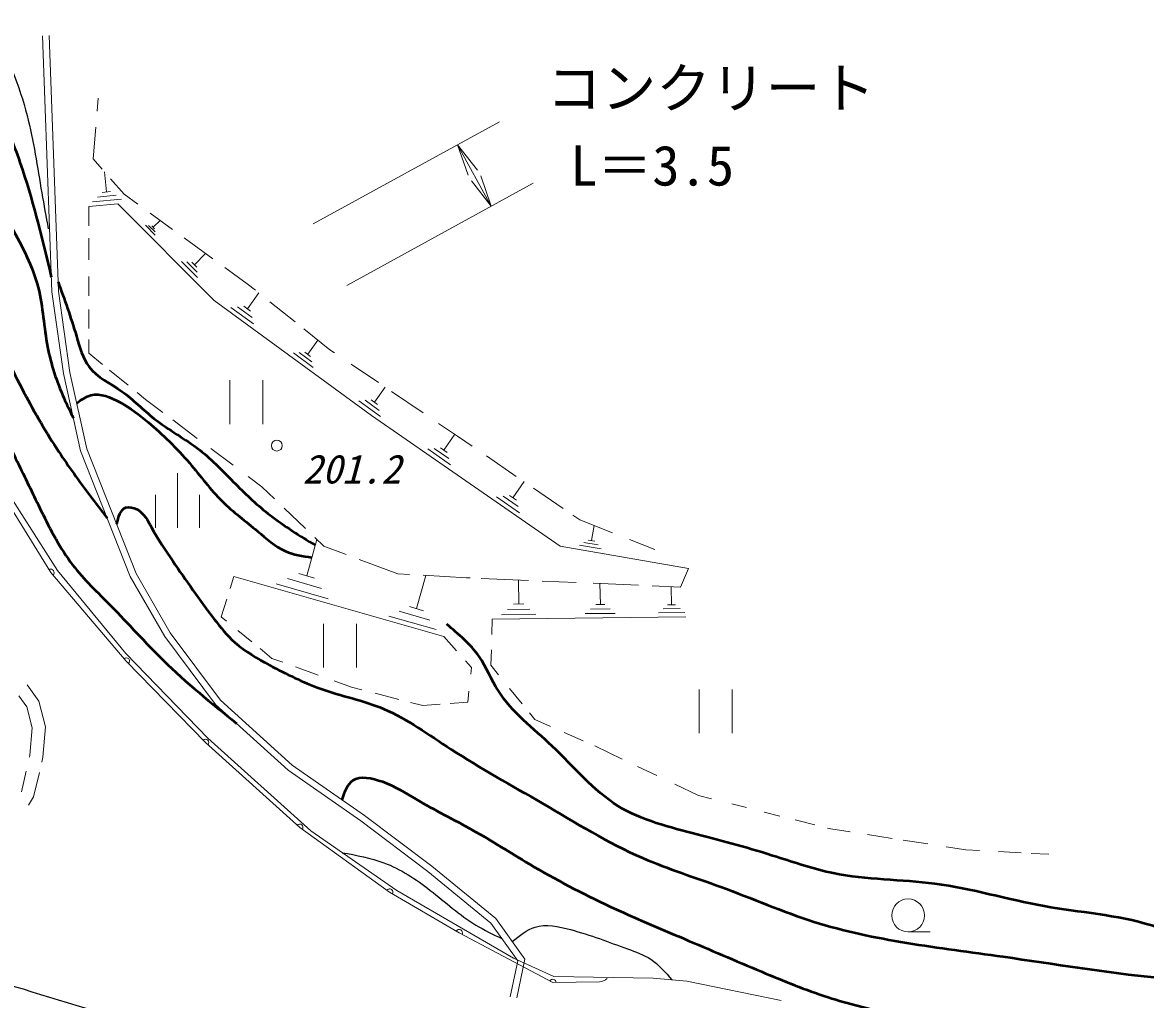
# Model space of a CAD drawing. Units: millimetres, scale not verified. Extents: x -49731810 to 680000, y -249061936 to 380000.
# Drawn here: x 402227 to 453540, y 274338 to 318970 of the extents above; entities that cross this region are included whole.
import ezdxf
from ezdxf.enums import TextEntityAlignment as Align

# ---------------------------------------------------------------- set-up
doc = ezdxf.new("R2010")
doc.units = ezdxf.units.MM
doc.header["$LTSCALE"] = 1000
for name, color, linetype, lineweight in [('M-BGD', 7, 'Continuous', 13), ('M-STR-STR3', 7, 'Continuous', 13), ('M-TTL-LINE', 7, 'Continuous', 50)]:
    doc.layers.add(name, color=color, linetype=linetype, lineweight=lineweight)
doc.styles.add('ＭＳ ゴシック', font='')
doc.styles.get('ＭＳ ゴシック').set_extended_font_data('MS Gothic')

# ---------------------------------------------------------------- blocks, each defined once
blk = doc.blocks.new('open_arrow')
at = {"color": 0, "linetype": 'Continuous', "lineweight": -2}
blk.add_lwpolyline([(7.5, 1.25), (0, 0), (7.5, -1.25)], dxfattribs=at)

msp = doc.modelspace()

# ---------------------------------------------------------------- linework, layer by layer
at = {"layer": 'M-BGD'}
for p, q in [((403570, 306667), (403149, 318357)), ((403869, 306694), (403449, 318368)), ((405689, 315517), (405638, 314920)), ((405576, 314185), (405453, 312743)), ((405453, 312743), (405865, 312270)), ((405973, 312146), (406063, 311226)), ((406254, 311824), (406867, 311120)), ((406503, 311076), (405653, 310996)), ((406253, 311246), (405863, 311206)), ((406867, 311120), (407494, 310665)), ((406582, 310678), (405254, 310558)), ((405254, 310558), (405254, 309680)), ((406753, 310896), (405433, 310776)), ((410987, 306273), (406582, 310678)), ((408059, 310255), (409076, 309517)), ((408293, 309256), (407843, 309706)), ((408283, 309406), (407993, 309696)), ((408263, 309546), (408133, 309676)), ((408513, 309926), (408203, 309616)), ((405254, 309124), (405254, 308127)), ((409610, 309130), (410928, 308174)), ((410593, 308416), (410083, 307906)), ((410223, 307316), (409493, 308046)), ((410213, 307556), (409733, 308036)), ((410193, 307796), (409973, 308016)), ((411478, 307774), (412494, 307037)), ((405254, 307361), (405254, 306480)), ((412494, 307037), (412870, 306737)), ((404097, 302929), (403570, 306667)), ((404392, 302982), (403869, 306694)), ((413023, 306616), (412503, 305896)), ((405254, 305854), (405254, 304996)), ((418168, 301023), (410987, 306273)), ((412783, 305206), (411753, 305956)), ((412723, 305496), (412053, 305986)), ((412653, 305776), (412343, 306006)), ((413523, 306215), (414680, 305290)), ((415079, 304971), (416273, 304017)), ((405254, 304486), (405254, 303859)), ((415723, 304456), (415263, 303816)), ((405254, 303859), (405891, 303341)), ((415513, 303216), (414603, 303876)), ((415453, 303466), (414863, 303896)), ((415393, 303716), (415123, 303916)), ((416273, 304017), (416487, 303873)), ((417243, 303361), (418489, 302517)), ((404886, 299401), (404097, 302929)), ((405174, 299489), (404392, 302982)), ((406211, 303081), (407054, 302395)), ((411709, 300623), (411709, 302623)), ((413209, 302623), (413209, 300623)), ((418803, 302306), (418313, 301626)), ((407464, 302061), (407849, 301747)), ((407849, 301747), (408634, 301159)), ((418453, 301516), (418163, 301736)), ((419081, 302117), (420528, 301137)), ((418583, 300976), (417603, 301686)), ((418523, 301246), (417883, 301716)), ((409090, 300816), (410214, 299973)), ((426797, 295049), (418168, 301023)), ((421242, 300654), (422104, 300071)), ((421983, 300156), (421483, 299436)), ((422104, 300071), (422774, 299613)), ((407151, 293661), (404886, 299401)), ((407422, 293792), (405174, 299489)), ((410827, 299514), (411858, 298741)), ((421783, 298766), (420753, 299486)), ((421713, 299046), (421043, 299516)), ((421633, 299326), (421323, 299536)), ((423421, 299170), (424791, 298232)), ((401110, 298166), (403827, 293931)), ((409310, 298386), (409310, 295886)), ((412544, 298226), (413160, 297765)), ((403522, 293845), (400893, 298090)), ((413160, 297765), (413736, 297213)), ((425143, 297996), (424633, 297256)), ((425583, 297690), (426930, 296769)), ((408310, 297386), (408310, 295886)), ((410310, 295886), (410310, 297386)), ((424943, 296576), (423883, 297306)), ((424873, 296866), (424183, 297336)), ((424793, 297146), (424473, 297366)), ((414184, 296783), (415157, 295852)), ((427376, 296464), (427698, 296243)), ((427698, 296243), (429192, 295651)), ((428343, 295986), (428223, 295306)), ((415683, 295346), (415213, 293696)), ((415584, 295444), (415996, 295049)), ((415996, 295049), (417022, 294664)), ((432651, 294023), (426797, 295049)), ((428663, 294926), (427683, 295096)), ((428523, 295106), (427883, 295216)), ((428373, 295276), (428073, 295326)), ((429956, 295348), (431114, 294889)), ((417607, 294445), (419375, 293782)), ((432289, 293178), (432651, 294023)), ((406969, 289794), (403522, 293845)), ((403827, 293931), (406954, 290145)), ((408730, 290923), (407151, 293661)), ((408981, 291088), (407422, 293792)), ((411718, 293113), (411890, 293661)), ((411890, 293661), (421473, 290923)), ((415883, 293116), (414343, 293566)), ((415563, 293586), (414853, 293796)), ((419375, 293782), (419916, 293751)), ((420663, 293706), (420233, 292196)), ((420529, 293715), (422513, 293601)), ((422513, 293601), (422679, 293594)), ((423185, 293572), (425344, 293478)), ((416193, 292646), (413823, 293326)), ((424883, 293496), (424903, 292406)), ((425971, 293451), (427527, 293384)), ((428309, 293350), (430379, 293261)), ((428613, 293336), (428633, 292386)), ((430999, 293234), (432289, 293178)), ((431873, 293196), (431883, 292366)), ((411310, 291818), (411562, 292620)), ((420843, 291666), (419433, 292076)), ((420553, 292096), (419903, 292286)), ((425413, 292176), (424393, 292156)), ((425133, 292406), (424663, 292396)), ((429313, 291976), (427943, 291966)), ((429073, 292186), (428183, 292176)), ((428833, 292386), (428423, 292376)), ((432483, 292016), (431293, 292006)), ((432273, 292196), (431503, 292186)), ((432063, 292366), (431703, 292366)), ((411551, 291621), (411310, 291818)), ((415984, 289502), (415984, 291502)), ((417484, 291502), (417484, 289502)), ((421123, 291236), (418963, 291856)), ((423685, 291713), (423667, 291014)), ((432531, 291818), (423685, 291713)), ((425683, 291936), (424113, 291916)), ((411270, 288019), (408981, 291088)), ((412713, 290671), (412064, 291202)), ((411047, 287816), (408730, 290923)), ((421473, 290923), (422059, 290264)), ((406954, 290145), (410697, 286270)), ((413627, 289923), (413084, 290368)), ((414116, 289746), (413627, 289923)), ((423650, 290312), (423632, 289607)), ((410591, 286075), (406969, 289794)), ((415741, 289157), (414707, 289532)), ((422468, 289803), (422737, 289501)), ((422737, 289501), (422707, 289201)), ((423632, 289607), (423984, 289171)), ((417261, 288606), (416463, 288895)), ((402979, 287969), (402443, 288717)), ((417739, 288483), (417261, 288606)), ((422628, 288417), (422579, 287922)), ((424486, 288550), (425052, 287850)), ((433150, 286500), (433150, 288500)), ((434650, 288500), (434650, 286500)), ((402426, 287711), (402068, 288209)), ((403281, 286792), (402979, 287969)), ((414552, 285050), (411270, 288019)), ((419426, 288047), (418346, 288326)), ((420525, 287764), (419954, 287911)), ((422579, 287922), (421765, 287859)), ((402674, 286742), (402426, 287711)), ((414365, 284815), (411047, 287816)), ((421311, 287824), (420525, 287764)), ((425394, 287427), (425633, 287132)), ((425633, 287132), (426357, 286811)), ((402566, 285499), (402674, 286742)), ((403160, 285404), (403281, 286792)), ((426983, 286534), (427841, 286155)), ((414895, 282200), (410591, 286075)), ((410697, 286270), (415408, 282043)), ((428371, 285921), (429622, 285323)), ((402545, 285407), (402566, 285499)), ((403107, 285176), (403160, 285404)), ((417682, 282498), (414365, 284815)), ((417858, 282741), (414552, 285050)), ((430334, 284983), (431205, 284567)), ((402177, 283830), (402397, 284775)), ((402737, 283594), (402998, 284709)), ((432026, 284174), (433110, 283657)), ((402497, 283218), (402737, 283594)), ((433110, 283657), (433712, 283505)), ((434637, 283272), (435301, 283104)), ((420936, 280426), (417858, 282741)), ((436122, 282897), (436833, 282718)), ((420750, 280190), (417682, 282498)), ((437533, 282541), (438433, 282314)), ((419003, 279240), (414895, 282200)), ((415408, 282043), (419327, 279313)), ((439004, 282170), (439165, 282130)), ((439165, 282130), (440042, 281995)), ((440839, 281872), (441964, 281699)), ((442460, 281623), (443599, 281447)), ((444431, 281319), (445326, 281182)), ((445326, 281182), (445956, 281147)), ((446826, 281098), (447852, 281041)), ((448321, 281015), (449117, 280971)), ((423629, 277826), (420750, 280190)), ((423850, 278033), (420936, 280426)), ((422178, 277390), (419003, 279240)), ((419327, 279313), (424655, 276230)), ((424861, 276111), (423629, 277826)), ((425182, 276179), (423850, 278033)), ((426462, 275112), (422178, 277390)), ((442693, 277430), (443693, 277430)), ((424513, 274467), (424861, 276111)), ((424655, 276230), (426504, 275394)), ((424809, 274420), (425182, 276179)), ((428584, 275151), (426462, 275112)), ((426504, 275394), (431040, 275306)), ((431040, 275306), (432581, 275173)), ((432581, 275173), (436896, 274293))]:
    msp.add_line(p, q, dxfattribs=at)
for centre, radius in [((413849, 299644), 250), ((442693, 278180), 750)]:
    msp.add_circle(centre, radius, dxfattribs=at)
for centre, radius, start, end in [((403522, 293845), 150, 310.3965, 121.7685), ((406969, 289794), 150, 314.2402, 130.3965), ((410591, 286075), 150, 317.9985, 134.2401), ((414895, 282200), 150, 324.2318, 137.9985), ((419003, 279240), 150, 329.7654, 144.2318), ((422178, 277390), 150, 331.9951, 149.7654), ((426462, 275112), 150, 1.0512, 151.9951), ((428575, 275650), 500, 271.0512, 316.0512)]:
    msp.add_arc(centre, radius, start, end, dxfattribs=at)
at = {"layer": 'M-BGD', "lineweight": 25}
for points, knots in [([(398524, 321928), (399359, 320854), (400194, 319781), (400869, 318605), (401565, 317394), (402091, 316075), (402439, 314720), (402739, 313555), (402907, 312364), (403109, 311181), (403203, 310634), (403304, 310090), (403404, 309545)], [0, 0, 0, 0, 1, 1, 1, 2, 2, 2, 3, 3, 3, 4, 4, 4, 4]), ([(416838, 281046), (417486, 280929), (418135, 280812), (418743, 280584), (419506, 280297), (420205, 279835), (420860, 279325), (421554, 278785), (422199, 278192), (422939, 277742), (423320, 277511), (423727, 277317), (424134, 277124)], [0, 0, 0, 0, 1, 1, 1, 2, 2, 2, 3, 3, 3, 4, 4, 4, 4]), ([(391360, 278268), (394986, 277103), (398612, 275938), (402252, 274820), (406547, 273500), (410862, 272246), (415206, 271103), (420627, 269677), (426093, 268426), (431558, 267174)], [0, 0, 0, 0, 1, 1, 1, 2, 2, 2, 3, 3, 3, 3]), ([(424606, 276981), (424937, 277256), (425269, 277530), (425648, 277647), (426146, 277799), (426726, 277678), (427269, 277532), (428186, 277286), (429000, 276967), (429864, 276655), (430232, 276521), (430610, 276389), (430932, 276178), (431304, 275933), (431603, 275582), (431901, 275232)], [0, 0, 0, 0, 1, 1, 1, 2, 2, 2, 3, 3, 3, 4, 4, 4, 5, 5, 5, 5])]:
    msp.add_open_spline(points, degree=3, knots=knots, dxfattribs=at)
at = {"layer": 'M-STR-STR3'}
for p, q in [((415507, 309764), (424019, 314428)), ((423647, 310576), (422109, 313381)), ((417045, 306958), (425556, 311622))]:
    msp.add_line(p, q, dxfattribs=at)
at = {"layer": 'M-TTL-LINE'}
for points, knots in [([(356162, 333973), (357952, 333951), (359742, 333929), (361505, 333702), (363896, 333394), (366237, 332711), (368596, 332151), (370189, 331773), (371791, 331451), (373372, 331043), (376016, 330360), (378601, 329436), (381251, 328778), (382035, 328583), (382824, 328412), (383615, 328236), (385256, 327871), (386902, 327488), (388465, 326882), (389702, 326402), (390887, 325784), (392010, 325060), (393159, 324320), (394244, 323470), (395162, 322475), (396133, 321422), (396917, 320207), (397821, 319077), (398942, 317677), (400247, 316408), (401120, 314867), (401586, 314043), (401929, 313142), (402228, 312232), (402759, 310618), (403152, 308977), (403546, 307335)], [0, 0, 0, 0, 1, 1, 1, 2, 2, 2, 3, 3, 3, 4, 4, 4, 5, 5, 5, 6, 6, 6, 7, 7, 7, 8, 8, 8, 9, 9, 9, 10, 10, 10, 11, 11, 11, 12, 12, 12, 12]), ([(372090, 324589), (373317, 324777), (374544, 324965), (375769, 324980), (377484, 325001), (379196, 324683), (380931, 324540), (382304, 324427), (383691, 324423), (385005, 324100), (386410, 323755), (387731, 323043), (388987, 322271), (390006, 321645), (390983, 320978), (391903, 320234), (393177, 319205), (394343, 318030), (395399, 316762), (396323, 315652), (397164, 314470), (397829, 313197), (398383, 312138), (398815, 311016), (399218, 309887), (399498, 309103), (399763, 308315), (400028, 307526), (400273, 306798), (400517, 306068), (400792, 305350), (401224, 304225), (401733, 303130), (402297, 302063), (402787, 301136), (403317, 300230), (403894, 299355), (404341, 298675), (404816, 298014), (405306, 297364), (405567, 297018), (405832, 296676), (406097, 296333)], [0, 0, 0, 0, 1, 1, 1, 2, 2, 2, 3, 3, 3, 4, 4, 4, 5, 5, 5, 6, 6, 6, 7, 7, 7, 8, 8, 8, 9, 9, 9, 10, 10, 10, 11, 11, 11, 12, 12, 12, 13, 13, 13, 14, 14, 14, 14]), ([(377906, 318935), (378527, 319322), (379148, 319709), (379812, 320009), (380432, 320289), (381088, 320494), (381756, 320636), (382429, 320778), (383113, 320857), (383802, 320848), (384394, 320839), (384990, 320766), (385553, 320599), (386328, 320369), (387042, 319962), (387764, 319576), (388906, 318965), (390068, 318405), (391115, 317671), (392173, 316928), (393112, 316008), (393976, 315027), (394631, 314283), (395243, 313505), (395749, 312664), (396410, 311563), (396889, 310356), (397428, 309181), (398213, 307468), (399127, 305823), (399822, 304081), (400212, 303104), (400534, 302097), (400942, 301127), (401280, 300323), (401677, 299545), (402061, 298763), (402407, 298060), (402741, 297355), (403088, 296648), (403507, 295794), (403944, 294940), (404518, 294192), (405034, 293520), (405660, 292934), (406260, 292326), (407071, 291503), (407833, 290641), (408654, 289838), (409707, 288809), (410857, 287879), (412006, 286949)], [0, 0, 0, 0, 1, 1, 1, 2, 2, 2, 3, 3, 3, 4, 4, 4, 5, 5, 5, 6, 6, 6, 7, 7, 7, 8, 8, 8, 9, 9, 9, 10, 10, 10, 11, 11, 11, 12, 12, 12, 13, 13, 13, 14, 14, 14, 15, 15, 15, 16, 16, 16, 17, 17, 17, 17]), ([(400064, 312506), (400624, 311555), (401184, 310603), (401726, 309626), (402220, 308737), (402698, 307826), (402945, 306856), (403169, 305976), (403202, 305048), (403374, 304148), (403527, 303347), (403790, 302570), (404117, 301824), (404254, 301513), (404402, 301206), (404551, 300900)], [0, 0, 0, 0, 1, 1, 1, 2, 2, 2, 3, 3, 3, 4, 4, 4, 5, 5, 5, 5]), ([(403854, 307129), (404146, 306316), (404438, 305503), (404694, 304640), (404842, 304142), (404977, 303628), (405272, 303241), (405636, 302764), (406243, 302481), (406761, 302117), (407301, 301737), (407746, 301269), (408251, 300870), (408904, 300354), (409659, 299955), (410318, 299441), (410911, 298980), (411427, 298426), (411960, 297891), (412463, 297386), (412981, 296897), (413541, 296462), (414193, 295955), (414901, 295521), (415609, 295087)], [0, 0, 0, 0, 1, 1, 1, 2, 2, 2, 3, 3, 3, 4, 4, 4, 5, 5, 5, 6, 6, 6, 7, 7, 7, 8, 8, 8, 8]), ([(404705, 301584), (404917, 301734), (405128, 301884), (405358, 301943), (405779, 302050), (406261, 301850), (406682, 301618), (407167, 301352), (407571, 301044), (407966, 300713), (408634, 300153), (409277, 299526), (409857, 298849), (410359, 298262), (410813, 297636), (411352, 297101), (411847, 296608), (412414, 296192), (412963, 295732), (413371, 295391), (413769, 295026), (414240, 294820), (414613, 294657), (415032, 294594), (415451, 294531)], [0, 0, 0, 0, 1, 1, 1, 2, 2, 2, 3, 3, 3, 4, 4, 4, 5, 5, 5, 6, 6, 6, 7, 7, 7, 8, 8, 8, 8]), ([(406532, 296048), (406617, 296386), (406703, 296725), (406949, 296806), (407092, 296853), (407290, 296812), (407449, 296732), (407785, 296564), (407946, 296224), (408120, 295902), (408419, 295354), (408757, 294861), (409097, 294364), (409702, 293482), (410314, 292589), (410977, 291728), (411271, 291346), (411574, 290970), (411929, 290653), (412398, 290235), (412955, 289918), (413516, 289616), (414272, 289208), (415033, 288826), (415835, 288542), (416787, 288204), (417798, 288004), (418724, 287615), (419818, 287156), (420794, 286432), (421800, 285775), (423161, 284886), (424576, 284118), (425975, 283303), (427481, 282426), (428968, 281495), (430561, 280804), (431722, 280300), (432939, 279924), (434132, 279486), (435556, 278962), (436947, 278348), (438389, 277893), (439766, 277458), (441190, 277167), (442619, 276931), (444081, 276690), (445549, 276507), (447013, 276300), (449363, 275967), (451705, 275573), (454072, 275338), (454853, 275261), (455637, 275201), (456406, 275064), (457295, 274905), (458165, 274643), (459035, 274382)], [0, 0, 0, 0, 1, 1, 1, 2, 2, 2, 3, 3, 3, 4, 4, 4, 5, 5, 5, 6, 6, 6, 7, 7, 7, 8, 8, 8, 9, 9, 9, 10, 10, 10, 11, 11, 11, 12, 12, 12, 13, 13, 13, 14, 14, 14, 15, 15, 15, 16, 16, 16, 17, 17, 17, 18, 18, 18, 19, 19, 19, 19]), ([(466243, 277265), (465060, 277297), (463878, 277329), (462701, 277302), (461630, 277278), (460564, 277206), (459491, 277029), (458712, 276901), (457931, 276717), (457169, 276756), (456034, 276813), (454943, 277362), (453822, 277712), (452213, 278215), (450542, 278307), (448904, 278600), (447236, 278898), (445600, 279404), (443918, 279624), (442375, 279827), (440793, 279790), (439274, 280103), (438395, 280284), (437537, 280582), (436678, 280854), (435484, 281233), (434289, 281561), (433059, 281878), (431801, 282203), (430507, 282515), (429439, 283176), (428311, 283874), (427436, 284961), (426433, 285908), (425563, 286731), (424598, 287449), (423975, 288435), (423656, 288940), (423427, 289516), (423087, 290006), (422695, 290572), (422155, 291024), (421616, 291477)], [0, 0, 0, 0, 1, 1, 1, 2, 2, 2, 3, 3, 3, 4, 4, 4, 5, 5, 5, 6, 6, 6, 7, 7, 7, 8, 8, 8, 9, 9, 9, 10, 10, 10, 11, 11, 11, 12, 12, 12, 13, 13, 13, 14, 14, 14, 14]), ([(416831, 283458), (416956, 283824), (417080, 284189), (417333, 284357), (417662, 284575), (418210, 284457), (418673, 284290), (419272, 284072), (419729, 283772), (420214, 283486), (421033, 283002), (421933, 282562), (422794, 282079), (423674, 281585), (424513, 281046), (425373, 280538), (426566, 279832), (427799, 279183), (429058, 278594), (430174, 278073), (431309, 277600), (432442, 277120), (433626, 276619), (434807, 276111), (435993, 275613), (436998, 275191), (438006, 274776), (439042, 274440), (439951, 274146), (440882, 273912), (441822, 273737), (443095, 273499), (444385, 273367), (445675, 273268), (446634, 273194), (447593, 273139), (448556, 273134), (449418, 273129), (450284, 273163), (451136, 273067), (451838, 272987), (452531, 272817), (453223, 272648)], [0, 0, 0, 0, 1, 1, 1, 2, 2, 2, 3, 3, 3, 4, 4, 4, 5, 5, 5, 6, 6, 6, 7, 7, 7, 8, 8, 8, 9, 9, 9, 10, 10, 10, 11, 11, 11, 12, 12, 12, 13, 13, 13, 14, 14, 14, 14])]:
    msp.add_open_spline(points, degree=3, knots=knots, dxfattribs=at)

# ---------------------------------------------------------------- block references
at = {"layer": 'M-STR-STR3', "xscale": 193, "yscale": 193}
for p, rotation in [((422109, 313381), 298.7), ((423647, 310576), 118.7)]:
    msp.add_blockref('open_arrow', p, dxfattribs=dict(at, rotation=rotation))

# ---------------------------------------------------------------- texts
at = {"layer": 'M-BGD', "style": 'ＭＳ ゴシック', "oblique": 15}
msp.add_text('201.2', height=1320, dxfattribs=at).set_placement((415026, 299229), align=Align.TOP_LEFT)
at = {"layer": 'M-STR-STR3', "style": 'ＭＳ ゴシック'}
for s, p in [('コンクリート', (426182, 316892)), ('L＝3.5', (427256, 313352))]:
    msp.add_text(s, height=1833, dxfattribs=at).set_placement(p, align=Align.TOP_LEFT)

doc.saveas('drawing.dxf')
